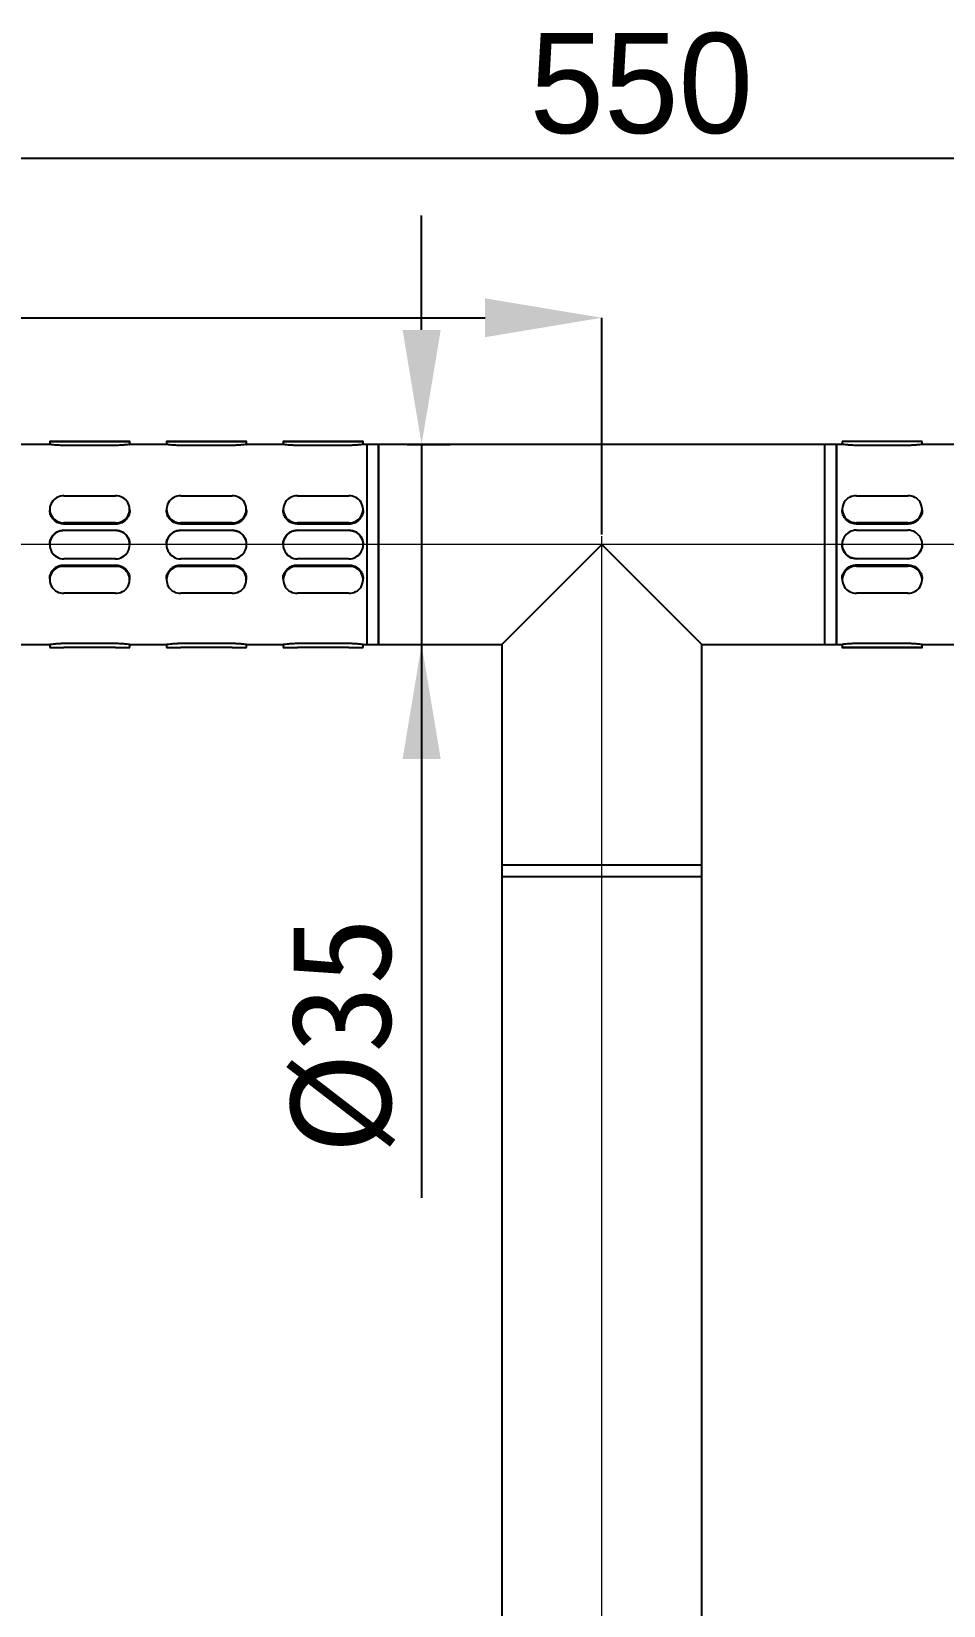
# Model space of a CAD drawing. Extents: x 72 to 1049, y 29 to 427.
# Drawn here: x 135.9 to 167.8, y 169.1 to 224.1 of the extents above; entities that cross this region are included whole.
import ezdxf

# ---------------------------------------------------------------- set-up
doc = ezdxf.new("R2010")
doc.units = 0
doc.header["$LTSCALE"] = 23.1
doc.header["$MEASUREMENT"] = 0
doc.linetypes.add('CENTERX2', pattern=[20.32, 12.7, -2.54, 2.54, -2.54])
doc.layers.get('0').update_dxf_attribs({"linetype": 'CONTINUOUS'})
doc.layers.get('Defpoints').update_dxf_attribs({"linetype": 'CONTINUOUS'})
doc.layers.add('10', color=7, linetype='CONTINUOUS')
doc.layers.add('中心线层', color=1, linetype='CENTERX2', lineweight=25)
doc.styles.add('SLDTEXTSTYLE0', font='')
doc.styles.get('SLDTEXTSTYLE0').set_extended_font_data('汉仪长仿宋体')
doc.dimstyles.new('SLDDIMSTYLE0', dxfattribs={"dimtxt": 3.5, "dimasz": 4.08, "dimexe": 0, "dimexo": 0.0625, "dimgap": 0.875, "dimtad": 2, "dimdec": 0, "dimlfac": 5, "dimrnd": 1e-09, "dimzin": 12, "dimdsep": 46, "dimtxsty": 'SLDTEXTSTYLE0', "dimsah": 1, "dimcen": 0.09, "dimadec": 0, "dimazin": 3, "dimtfac": 1, "dimtdec": 0, "dimtofl": 0, "dimtmove": 0, "dimatfit": 3, "dimfxl": 0, "dimfrac": 2, "dimtolj": 1, "dimtzin": 12, "dimarcsym": 0})
doc.dimstyles.get("Standard").update_dxf_attribs({"dimtxt": 2.5, "dimasz": 0.18, "dimexe": 0.18, "dimexo": 0.0625, "dimgap": 0.09, "dimtad": 0, "dimtih": 1, "dimtoh": 1, "dimdec": 4, "dimzin": 0, "dimdsep": 46, "dimtxsty": 'Standard', "dimcen": 0.09, "dimadec": 0, "dimazin": 0, "dimtp": 0.001, "dimtm": 0.001, "dimtfac": 0.6, "dimtdec": 4, "dimtofl": 0, "dimtmove": 0, "dimatfit": 0, "dimfxl": 0, "dimtolj": 1, "dimtzin": 0, "dimarcsym": 0})

# ---------------------------------------------------------------- blocks, each defined once
blk = doc.blocks.new('*D23')
at = {"layer": '10', "color": 0, "lineweight": -2}
for p, q in [((104.483, 201.244), (104.483, 219.688)), ((108.563, 219.688), (210.803, 219.688)), ((214.883, 213.944), (214.883, 219.688))]:
    blk.add_line(p, q, dxfattribs=at)
at = {"layer": '10', "color": 0}
for points in [[(108.563, 220.368), (108.563, 219.008), (104.483, 219.688)], [(210.803, 219.008), (210.803, 220.368), (214.883, 219.688)]]:
    blk.add_solid(points, dxfattribs=at)
at = {"layer": 'Defpoints', "color": 0}
for p in [(214.883, 219.688), (214.883, 213.882), (104.483, 201.182)]:
    blk.add_point(p, dxfattribs=at)
at = {"layer": '10', "color": 0, "insert": (157.265, 224.063), "char_height": 3.5, "attachment_point": 2, "style": 'SLDTEXTSTYLE0'}
blk.add_mtext('\\A1;550', dxfattribs=at)
blk = doc.blocks.new('*D24')
at = {"layer": '10', "color": 0, "lineweight": -2}
for p, q in [((109.421, 206.182), (90.542, 206.182)), ((90.542, 202.102), (90.542, 70.262)), ((148.121, 66.182), (90.542, 66.182))]:
    blk.add_line(p, q, dxfattribs=at)
at = {"layer": '10', "color": 0}
for points in [[(91.222, 202.102), (89.862, 202.102), (90.542, 206.182)], [(89.862, 70.262), (91.222, 70.262), (90.542, 66.182)]]:
    blk.add_solid(points, dxfattribs=at)
at = {"layer": 'Defpoints', "color": 0}
for p in [(109.483, 206.182), (90.542, 66.182), (148.183, 66.182)]:
    blk.add_point(p, dxfattribs=at)
at = {"layer": '10', "color": 0, "insert": (86.167, 139.813), "char_height": 3.5, "attachment_point": 2, "rotation": 90, "style": 'SLDTEXTSTYLE0'}
blk.add_mtext('\\A1;700', dxfattribs=at)
blk = doc.blocks.new('*D25')
at = {"layer": '10', "color": 0, "lineweight": -2}
for p, q in [((104.483, 201.244), (104.483, 214.107)), ((108.563, 214.107), (151.803, 214.107)), ((155.883, 206.53), (155.883, 214.107))]:
    blk.add_line(p, q, dxfattribs=at)
at = {"layer": '10', "color": 0}
for points in [[(108.563, 214.787), (108.563, 213.427), (104.483, 214.107)], [(151.803, 213.427), (151.803, 214.787), (155.883, 214.107)]]:
    blk.add_solid(points, dxfattribs=at)
at = {"layer": 'Defpoints', "color": 0}
for p in [(155.883, 214.107), (155.883, 206.468), (104.483, 201.182)]:
    blk.add_point(p, dxfattribs=at)
at = {"layer": '10', "color": 0, "insert": (130.528, 218.482), "char_height": 3.5, "attachment_point": 2, "style": 'SLDTEXTSTYLE0'}
blk.add_mtext('\\A1;257', dxfattribs=at)
blk = doc.blocks.new('*D29')
at = {"color": 0, "lineweight": -2}
for p, q in [((149.585, 213.682), (149.585, 217.682)), ((149.083, 209.682), (150.585, 209.682)), ((149.585, 209.682), (149.585, 183.349)), ((149.083, 202.682), (150.585, 202.682))]:
    blk.add_line(p, q, dxfattribs=at)
at = {"color": 0}
for points in [[(148.919, 213.682), (150.252, 213.682), (149.585, 209.682)], [(150.252, 198.682), (148.919, 198.682), (149.585, 202.682)]]:
    blk.add_solid(points, dxfattribs=at)
at = {"layer": 'Defpoints', "color": 0}
for p in [(148.083, 209.682), (148.083, 202.682), (149.585, 202.682)]:
    blk.add_point(p, dxfattribs=at)
at = {"color": 0, "insert": (146.835, 189.015), "char_height": 3.5, "attachment_point": 5, "rotation": 90}
blk.add_mtext('\\A1;%%c35', dxfattribs=at)

msp = doc.modelspace()

# ---------------------------------------------------------------- linework, layer by layer
at = {"color": 7, "linetype": 'Continuous', "lineweight": 25}
for p, q in [((136.58922, 209.68186), (135.2967, 209.68186)), ((136.58306, 209.78186), (136.58306, 209.68097)), ((137.08306, 209.78211), (138.88306, 209.78211)), ((138.88306, 209.7816), (137.08306, 209.7816)), ((138.88306, 209.64571), (137.08306, 209.64571)), ((140.66922, 209.68186), (139.3767, 209.68186)), ((139.38306, 209.68097), (139.38306, 209.78186)), ((140.66306, 209.78186), (140.66306, 209.68097)), ((141.16306, 209.78211), (142.96306, 209.78211)), ((142.96306, 209.7816), (141.16306, 209.7816)), ((142.96306, 209.64571), (141.16306, 209.64571)), ((144.74922, 209.68186), (143.4567, 209.68186)), ((143.46306, 209.68097), (143.46306, 209.78186)), ((144.74306, 209.78186), (144.74306, 209.68097)), ((145.24306, 209.78211), (147.04306, 209.78211)), ((147.04306, 209.7816), (145.24306, 209.7816)), ((147.04306, 209.64571), (145.24306, 209.64571)), ((147.68306, 209.68186), (147.5367, 209.68186)), ((147.54306, 209.68097), (147.54306, 209.78186)), ((148.08306, 209.68186), (147.68306, 209.68186)), ((147.68306, 202.68186), (147.68306, 209.68186)), ((163.68306, 209.68186), (148.08306, 209.68186)), ((148.08306, 209.68186), (148.08306, 202.68186)), ((148.08306, 206.18186), (148.08306, 209.68186)), ((164.08306, 209.68186), (163.68306, 209.68186)), ((163.68306, 202.68186), (163.68306, 209.68186)), ((163.68306, 206.18186), (163.68306, 209.68186)), ((164.28936, 209.68186), (164.08306, 209.68186)), ((164.08306, 209.68186), (164.08306, 202.68186)), ((164.08306, 202.68186), (164.08306, 209.68186)), ((164.28306, 209.78186), (164.28306, 209.68097)), ((166.58306, 209.78197), (164.78306, 209.78197)), ((166.58306, 209.64607), (164.78306, 209.64607)), ((168.36936, 209.68186), (167.07685, 209.68186)), ((167.08306, 209.68097), (167.08306, 209.78186)), ((137.08306, 207.88135), (138.88306, 207.88135)), ((141.16306, 207.88135), (142.96306, 207.88135)), ((145.24306, 207.88135), (147.04306, 207.88135)), ((164.78306, 207.8837), (166.58306, 207.8837)), ((136.58306, 207.41142), (136.58306, 207.37696)), ((138.88306, 206.94148), (137.08306, 206.94148)), ((138.88306, 206.89507), (137.08306, 206.89507)), ((139.38306, 207.37696), (139.38306, 207.41142)), ((140.66306, 207.41142), (140.66306, 207.37696)), ((142.96306, 206.94148), (141.16306, 206.94148)), ((142.96306, 206.89507), (141.16306, 206.89507)), ((143.46306, 207.37696), (143.46306, 207.41142)), ((144.74306, 207.41142), (144.74306, 207.37696)), ((147.04306, 206.94148), (145.24306, 206.94148)), ((147.04306, 206.89507), (145.24306, 206.89507)), ((147.54306, 207.37696), (147.54306, 207.41142)), ((164.28306, 207.4139), (164.28306, 207.37937)), ((166.58306, 206.94409), (164.78306, 206.94409)), ((166.58306, 206.89758), (164.78306, 206.89758)), ((167.08306, 207.37937), (167.08306, 207.4139)), ((137.08306, 206.6801), (138.88306, 206.6801)), ((137.08306, 206.68004), (138.88306, 206.68004)), ((141.16306, 206.6801), (142.96306, 206.6801)), ((141.16306, 206.68004), (142.96306, 206.68004)), ((145.24306, 206.6801), (147.04306, 206.6801)), ((145.24306, 206.68004), (147.04306, 206.68004)), ((164.78306, 206.68267), (166.58306, 206.68267)), ((136.58306, 206.18009), (136.58306, 206.18004)), ((139.38306, 206.18004), (139.38306, 206.18009)), ((140.66306, 206.18009), (140.66306, 206.18004)), ((143.46306, 206.18004), (143.46306, 206.18009)), ((144.74306, 206.18009), (144.74306, 206.18004)), ((147.54306, 206.18004), (147.54306, 206.18009)), ((148.08306, 202.68186), (148.08306, 206.18186)), ((152.38306, 202.68186), (155.88306, 206.18186)), ((155.88306, 206.18186), (159.38306, 202.68186)), ((163.68306, 202.68186), (163.68306, 206.18186)), ((164.28306, 206.18267), (164.28306, 206.18265)), ((167.08306, 206.18265), (167.08306, 206.18267)), ((138.88306, 205.68004), (137.08306, 205.68004)), ((137.08306, 205.46518), (138.88306, 205.46518)), ((137.08306, 205.41863), (138.88306, 205.41863)), ((142.96306, 205.68004), (141.16306, 205.68004)), ((141.16306, 205.46518), (142.96306, 205.46518)), ((141.16306, 205.41863), (142.96306, 205.41863)), ((147.04306, 205.68004), (145.24306, 205.68004)), ((145.24306, 205.46518), (147.04306, 205.46518)), ((145.24306, 205.41863), (147.04306, 205.41863)), ((166.58306, 205.68267), (164.78306, 205.68267)), ((166.58306, 205.68264), (164.78306, 205.68264)), ((164.78306, 205.46769), (166.58306, 205.46769)), ((164.78306, 205.42124), (166.58306, 205.42124)), ((136.58306, 204.98342), (136.58306, 204.94887)), ((139.38306, 204.94887), (139.38306, 204.98342)), ((140.66306, 204.98342), (140.66306, 204.94887)), ((143.46306, 204.94887), (143.46306, 204.98342)), ((144.74306, 204.98342), (144.74306, 204.94887)), ((147.54306, 204.94887), (147.54306, 204.98342)), ((164.28306, 204.98583), (164.28306, 204.95135)), ((167.08306, 204.95135), (167.08306, 204.98583)), ((138.88306, 204.47911), (137.08306, 204.47911)), ((142.96306, 204.47911), (141.16306, 204.47911)), ((147.04306, 204.47911), (145.24306, 204.47911)), ((166.58306, 204.48147), (164.78306, 204.48147)), ((135.2969, 202.68186), (136.58942, 202.68186)), ((136.58306, 202.68274), (136.58306, 202.58186)), ((138.88306, 202.7175), (137.08306, 202.7175)), ((138.88306, 202.5816), (137.08306, 202.5816)), ((139.3769, 202.68186), (140.66942, 202.68186)), ((139.38306, 202.58186), (139.38306, 202.68274)), ((140.66306, 202.68274), (140.66306, 202.58186)), ((142.96306, 202.7175), (141.16306, 202.7175)), ((142.96306, 202.5816), (141.16306, 202.5816)), ((143.4569, 202.68186), (144.74942, 202.68186)), ((143.46306, 202.58186), (143.46306, 202.68274)), ((144.74306, 202.68274), (144.74306, 202.58186)), ((147.04306, 202.7175), (145.24306, 202.7175)), ((147.04306, 202.5816), (145.24306, 202.5816)), ((147.5369, 202.68186), (147.68306, 202.68186)), ((147.54306, 202.58186), (147.54306, 202.68274)), ((147.68306, 202.68186), (148.08306, 202.68186)), ((148.08306, 202.68186), (152.38306, 202.68186)), ((152.38306, 202.68186), (152.38306, 194.98186)), ((159.38306, 194.98186), (159.38306, 202.68186)), ((159.38306, 202.68186), (163.68306, 202.68186)), ((163.68306, 202.68186), (164.08306, 202.68186)), ((164.08306, 202.68186), (164.28927, 202.68186)), ((164.28306, 202.68274), (164.28306, 202.58186)), ((166.58306, 202.71787), (164.78306, 202.71787)), ((166.58306, 202.58197), (164.78306, 202.58197)), ((164.78306, 202.58174), (166.58306, 202.58174)), ((167.07676, 202.68186), (168.36927, 202.68186)), ((167.08306, 202.58186), (167.08306, 202.68274)), ((152.38306, 194.98186), (152.38306, 194.58186)), ((152.38306, 194.98186), (159.38306, 194.98186)), ((159.38306, 194.58186), (159.38306, 194.98186)), ((152.38306, 194.58186), (152.38306, 68.78186)), ((152.38306, 194.58186), (159.38306, 194.58186)), ((159.38306, 68.78186), (159.38306, 194.58186))]:
    msp.add_line(p, q, dxfattribs=at)
at = {"color": 7, "linetype": 'Continuous', "lineweight": 25, "flags": 128}
for points in [[(137.08306, 209.7816), (136.89172, 209.78162), (136.72951, 209.78168), (136.62112, 209.78176), (136.58306, 209.78186), (136.62112, 209.78195), (136.72951, 209.78204), (136.89172, 209.78209), (137.08306, 209.78211)], [(138.88306, 209.78211), (139.0744, 209.78209), (139.23661, 209.78204), (139.345, 209.78195), (139.38306, 209.78186), (139.345, 209.78176), (139.23661, 209.78168), (139.0744, 209.78162), (138.88306, 209.7816)], [(141.16306, 209.7816), (140.97172, 209.78162), (140.80951, 209.78168), (140.70112, 209.78176), (140.66306, 209.78186), (140.70112, 209.78195), (140.80951, 209.78204), (140.97172, 209.78209), (141.16306, 209.78211)], [(142.96306, 209.78211), (143.1544, 209.78209), (143.31661, 209.78204), (143.425, 209.78195), (143.46306, 209.78186), (143.425, 209.78176), (143.31661, 209.78168), (143.1544, 209.78162), (142.96306, 209.7816)], [(145.24306, 209.7816), (145.05172, 209.78162), (144.88951, 209.78168), (144.78112, 209.78176), (144.74306, 209.78186), (144.78112, 209.78195), (144.88951, 209.78204), (145.05172, 209.78209), (145.24306, 209.78211)], [(147.04306, 209.78211), (147.2344, 209.78209), (147.39661, 209.78204), (147.505, 209.78195), (147.54306, 209.78186), (147.505, 209.78176), (147.39661, 209.78168), (147.2344, 209.78162), (147.04306, 209.7816)], [(164.78306, 209.78197), (164.59172, 209.78196), (164.42951, 209.78194), (164.32112, 209.7819), (164.28306, 209.78186)], [(167.08306, 209.78186), (167.045, 209.7819), (166.93661, 209.78194), (166.7744, 209.78196), (166.58306, 209.78197)], [(164.78306, 202.58197), (164.59172, 202.58196), (164.42951, 202.58194), (164.32112, 202.5819), (164.28306, 202.58186), (164.32112, 202.58181), (164.42951, 202.58178), (164.59172, 202.58175), (164.78306, 202.58174)], [(166.58306, 202.58174), (166.7744, 202.58175), (166.93661, 202.58178), (167.045, 202.58181), (167.08306, 202.58186), (167.045, 202.5819), (166.93661, 202.58194), (166.7744, 202.58196), (166.58306, 202.58197)]]:
    msp.add_lwpolyline(points, dxfattribs=at)
at = {"color": 7, "linetype": 'Continuous', "lineweight": 25}
for centre, radius, start, end in [((137.05959, 207.41142), 0.47052, 87.140993, 272.859007), ((138.90653, 207.41142), 0.47052, 267.140993, 92.859007), ((141.13959, 207.41142), 0.47052, 87.140993, 272.859007), ((142.98653, 207.41142), 0.47052, 267.140993, 92.859007), ((145.21959, 207.41142), 0.47052, 87.140993, 272.859007), ((147.06653, 207.41142), 0.47052, 267.140993, 92.859007), ((164.7595, 207.4139), 0.4704, 87.128712, 272.871288), ((166.60662, 207.4139), 0.4704, 267.128712, 92.871288), ((137.08306, 206.18004), 0.5, 89.999994, 270.000006), ((138.88306, 206.18004), 0.5, 269.999994, 90.000006), ((141.16306, 206.18004), 0.5, 89.999994, 270.000006), ((142.96306, 206.18004), 0.5, 269.999994, 90.000006), ((145.24306, 206.18004), 0.5, 89.999994, 270.000006), ((147.04306, 206.18004), 0.5, 269.999994, 90.000006), ((164.78306, 206.18267), 0.5, 89.999999, 270.000001), ((166.58306, 206.18267), 0.5, 269.999999, 90.000001), ((137.05946, 204.94887), 0.47035, 87.124015, 272.875985), ((138.90666, 204.94887), 0.47035, 267.124015, 92.875985), ((141.13946, 204.94887), 0.47035, 87.124015, 272.875985), ((142.98666, 204.94887), 0.47035, 267.124015, 92.875985), ((145.21946, 204.94887), 0.47035, 87.124015, 272.875985), ((147.06666, 204.94887), 0.47035, 267.124015, 92.875985), ((164.75955, 204.95135), 0.47047, 87.136306, 272.863694), ((166.60656, 204.95135), 0.47047, 267.136306, 92.863694), ((136.95806, 449.54646), 246.96488, 269.9130001, 270.029), ((139.00806, 449.54646), 246.96488, 269.971, 270.0869999), ((141.03806, 449.54646), 246.96488, 269.9130001, 270.029), ((143.08806, 449.54646), 246.96488, 269.971, 270.0869999), ((145.11806, 449.54646), 246.96488, 269.9130001, 270.029), ((147.16806, 449.54646), 246.96488, 269.971, 270.0869999)]:
    msp.add_arc(centre, radius, start, end, dxfattribs=at)
for points, knots in [([(137.08306, 209.64571), (137.02719, 209.64652), (136.91545, 209.64814), (136.766, 209.65951), (136.65365, 209.6719), (136.58913, 209.68091), (136.58919, 209.68097), (136.58922, 209.68099)], [0, 0, 0, 0, 0.21286125, 0.42566962, 0.63984786, 0.85493985, 1, 1, 1, 1]), ([(139.3767, 209.68096), (139.37851, 209.6812), (139.38559, 209.68217), (139.34033, 209.67565), (139.24565, 209.66404), (139.10625, 209.6518), (138.9776, 209.64619), (138.90225, 209.6458), (138.88306, 209.64571)], [0, 0, 0, 0, 0.07301254, 0.28489077, 0.49751808, 0.71203637, 0.92667494, 1, 1, 1, 1]), ([(141.16306, 209.64571), (141.10719, 209.64652), (140.99545, 209.64814), (140.846, 209.65951), (140.73365, 209.6719), (140.66913, 209.68091), (140.66919, 209.68097), (140.66922, 209.68099)], [0, 0, 0, 0, 0.21286125, 0.42566962, 0.63984786, 0.85493985, 1, 1, 1, 1]), ([(143.4567, 209.68096), (143.45851, 209.6812), (143.46559, 209.68217), (143.42033, 209.67565), (143.32565, 209.66404), (143.18625, 209.6518), (143.0576, 209.64619), (142.98225, 209.6458), (142.96306, 209.64571)], [0, 0, 0, 0, 0.07301254, 0.28489077, 0.49751808, 0.71203637, 0.92667494, 1, 1, 1, 1]), ([(145.24306, 209.64571), (145.18719, 209.64652), (145.07545, 209.64814), (144.926, 209.65951), (144.81365, 209.6719), (144.74913, 209.68091), (144.74919, 209.68097), (144.74922, 209.68099)], [0, 0, 0, 0, 0.21286125, 0.42566962, 0.63984786, 0.85493985, 1, 1, 1, 1]), ([(147.5367, 209.68096), (147.53851, 209.6812), (147.54559, 209.68217), (147.50033, 209.67565), (147.40565, 209.66404), (147.26625, 209.6518), (147.1376, 209.64619), (147.06225, 209.6458), (147.04306, 209.64571)], [0, 0, 0, 0, 0.07301254, 0.28489077, 0.49751808, 0.71203637, 0.92667494, 1, 1, 1, 1]), ([(164.78306, 209.64607), (164.72719, 209.64688), (164.61545, 209.64849), (164.46599, 209.65981), (164.35369, 209.6721), (164.28938, 209.68098), (164.28937, 209.68097), (164.28936, 209.68097)], [0, 0, 0, 0, 0.21356057, 0.42706808, 0.64194996, 0.85774859, 1, 1, 1, 1]), ([(167.07685, 209.68098), (167.07856, 209.68122), (167.08546, 209.68222), (167.04026, 209.6758), (166.94567, 209.66431), (166.80624, 209.65213), (166.6776, 209.64655), (166.60225, 209.64617), (166.58306, 209.64607)], [0, 0, 0, 0, 0.0699699, 0.28254358, 0.49586879, 0.71109119, 0.92643427, 1, 1, 1, 1]), ([(137.08306, 206.89507), (137.02719, 206.90049), (136.91545, 206.91132), (136.766, 206.99527), (136.65368, 207.11787), (136.58927, 207.25316), (136.58929, 207.34185), (136.5893, 207.3773)], [0, 0, 0, 0, 0.21324843, 0.42644388, 0.64101168, 0.85649491, 1, 1, 1, 1]), ([(139.37682, 207.37663), (139.37855, 207.35942), (139.38549, 207.29037), (139.34027, 207.16879), (139.24567, 207.03418), (139.10624, 206.93687), (138.9776, 206.89838), (138.90225, 206.89574), (138.88306, 206.89507)], [0, 0, 0, 0, 0.07049632, 0.28294968, 0.49615414, 0.71125472, 0.92647591, 1, 1, 1, 1]), ([(141.16306, 206.89507), (141.10719, 206.90049), (140.99545, 206.91132), (140.846, 206.99527), (140.73368, 207.11787), (140.66927, 207.25316), (140.66929, 207.34185), (140.6693, 207.3773)], [0, 0, 0, 0, 0.21324843, 0.42644388, 0.64101168, 0.85649491, 1, 1, 1, 1]), ([(143.45682, 207.37663), (143.45855, 207.35942), (143.46549, 207.29037), (143.42027, 207.16879), (143.32567, 207.03418), (143.18624, 206.93687), (143.0576, 206.89838), (142.98225, 206.89574), (142.96306, 206.89507)], [0, 0, 0, 0, 0.07049632, 0.28294968, 0.49615414, 0.71125472, 0.92647591, 1, 1, 1, 1]), ([(145.24306, 206.89507), (145.18719, 206.90049), (145.07545, 206.91132), (144.926, 206.99527), (144.81368, 207.11787), (144.74927, 207.25316), (144.74929, 207.34185), (144.7493, 207.3773)], [0, 0, 0, 0, 0.21324843, 0.42644388, 0.64101168, 0.85649491, 1, 1, 1, 1]), ([(147.53682, 207.37663), (147.53855, 207.35942), (147.54549, 207.29037), (147.50027, 207.16879), (147.40567, 207.03418), (147.26624, 206.93687), (147.1376, 206.89838), (147.06225, 206.89574), (147.04306, 206.89507)], [0, 0, 0, 0, 0.07049632, 0.28294968, 0.49615414, 0.71125472, 0.92647591, 1, 1, 1, 1]), ([(164.78306, 206.89758), (164.72719, 206.903), (164.61545, 206.91383), (164.466, 206.99776), (164.35368, 207.12034), (164.28927, 207.25561), (164.28929, 207.34426), (164.2893, 207.37971)], [0, 0, 0, 0, 0.21324843, 0.42644388, 0.64101168, 0.85649491, 1, 1, 1, 1]), ([(167.07682, 207.37903), (167.07855, 207.36184), (167.08549, 207.2928), (167.04027, 207.17125), (166.94567, 207.03667), (166.80624, 206.93937), (166.6776, 206.90089), (166.60225, 206.89825), (166.58306, 206.89758)], [0, 0, 0, 0, 0.07049632, 0.28294968, 0.49615414, 0.71125472, 0.92647591, 1, 1, 1, 1]), ([(136.5893, 206.18044), (136.58757, 206.19884), (136.58063, 206.27266), (136.62584, 206.39968), (136.72045, 206.53872), (136.85988, 206.63784), (136.98852, 206.67675), (137.06387, 206.67942), (137.08306, 206.6801)], [0, 0, 0, 0, 0.07049632, 0.28294968, 0.49615414, 0.71125472, 0.92647591, 1, 1, 1, 1]), ([(138.88306, 206.6801), (138.93893, 206.67463), (139.05067, 206.66369), (139.20012, 206.57849), (139.31244, 206.45251), (139.37685, 206.3118), (139.37683, 206.21745), (139.37682, 206.17973)], [0, 0, 0, 0, 0.21324843, 0.42644388, 0.64101168, 0.85649491, 1, 1, 1, 1]), ([(140.6693, 206.18044), (140.66757, 206.19884), (140.66063, 206.27266), (140.70584, 206.39968), (140.80045, 206.53872), (140.93988, 206.63784), (141.06852, 206.67675), (141.14387, 206.67942), (141.16306, 206.6801)], [0, 0, 0, 0, 0.07049632, 0.28294968, 0.49615414, 0.71125472, 0.92647591, 1, 1, 1, 1]), ([(142.96306, 206.6801), (143.01893, 206.67463), (143.13067, 206.66369), (143.28012, 206.57849), (143.39244, 206.45251), (143.45685, 206.3118), (143.45683, 206.21745), (143.45682, 206.17973)], [0, 0, 0, 0, 0.21324843, 0.42644388, 0.64101168, 0.85649491, 1, 1, 1, 1]), ([(144.7493, 206.18044), (144.74757, 206.19884), (144.74063, 206.27266), (144.78584, 206.39968), (144.88045, 206.53872), (145.01988, 206.63784), (145.14852, 206.67675), (145.22387, 206.67942), (145.24306, 206.6801)], [0, 0, 0, 0, 0.07049632, 0.28294968, 0.49615414, 0.71125472, 0.92647591, 1, 1, 1, 1]), ([(147.04306, 206.6801), (147.09893, 206.67463), (147.21067, 206.66369), (147.36012, 206.57849), (147.47244, 206.45251), (147.53685, 206.3118), (147.53683, 206.21745), (147.53682, 206.17973)], [0, 0, 0, 0, 0.21324843, 0.42644388, 0.64101168, 0.85649491, 1, 1, 1, 1]), ([(164.78306, 205.68264), (164.72719, 205.68811), (164.61545, 205.69905), (164.466, 205.78425), (164.35368, 205.91023), (164.28927, 206.05094), (164.28929, 206.14529), (164.2893, 206.18301)], [0, 0, 0, 0, 0.21324843, 0.42644388, 0.64101168, 0.85649491, 1, 1, 1, 1]), ([(167.07682, 206.18229), (167.07855, 206.1639), (167.08549, 206.09008), (167.04027, 205.96306), (166.94567, 205.82402), (166.80624, 205.72491), (166.6776, 205.68599), (166.60225, 205.68332), (166.58306, 205.68264)], [0, 0, 0, 0, 0.07049632, 0.28294968, 0.49615414, 0.71125472, 0.92647591, 1, 1, 1, 1]), ([(136.5893, 204.98376), (136.58757, 205.00096), (136.58063, 205.06998), (136.62584, 205.19152), (136.72045, 205.3261), (136.85988, 205.42339), (136.98852, 205.46186), (137.06387, 205.46451), (137.08306, 205.46518)], [0, 0, 0, 0, 0.07049632, 0.28294968, 0.49615414, 0.71125472, 0.92647591, 1, 1, 1, 1]), ([(138.88306, 205.46518), (138.93893, 205.45976), (139.05067, 205.44893), (139.20012, 205.365), (139.31244, 205.24243), (139.37685, 205.10718), (139.37683, 205.01853), (139.37682, 204.98309)], [0, 0, 0, 0, 0.21324843, 0.42644388, 0.64101168, 0.85649491, 1, 1, 1, 1]), ([(140.6693, 204.98376), (140.66757, 205.00096), (140.66063, 205.06998), (140.70584, 205.19152), (140.80045, 205.3261), (140.93988, 205.42339), (141.06852, 205.46186), (141.14387, 205.46451), (141.16306, 205.46518)], [0, 0, 0, 0, 0.07049632, 0.28294968, 0.49615414, 0.71125472, 0.92647591, 1, 1, 1, 1]), ([(142.96306, 205.46518), (143.01893, 205.45976), (143.13067, 205.44893), (143.28012, 205.365), (143.39244, 205.24243), (143.45685, 205.10718), (143.45683, 205.01853), (143.45682, 204.98309)], [0, 0, 0, 0, 0.21324843, 0.42644388, 0.64101168, 0.85649491, 1, 1, 1, 1]), ([(144.7493, 204.98376), (144.74757, 205.00096), (144.74063, 205.06998), (144.78584, 205.19152), (144.88045, 205.3261), (145.01988, 205.42339), (145.14852, 205.46186), (145.22387, 205.46451), (145.24306, 205.46518)], [0, 0, 0, 0, 0.07049632, 0.28294968, 0.49615414, 0.71125472, 0.92647591, 1, 1, 1, 1]), ([(147.04306, 205.46518), (147.09893, 205.45976), (147.21067, 205.44893), (147.36012, 205.365), (147.47244, 205.24243), (147.53685, 205.10718), (147.53683, 205.01853), (147.53682, 204.98309)], [0, 0, 0, 0, 0.21324843, 0.42644388, 0.64101168, 0.85649491, 1, 1, 1, 1]), ([(164.2893, 204.98617), (164.28757, 205.00337), (164.28063, 205.07241), (164.32584, 205.19398), (164.42045, 205.32858), (164.55988, 205.42589), (164.68852, 205.46437), (164.76387, 205.46701), (164.78306, 205.46769)], [0, 0, 0, 0, 0.07049632, 0.28294968, 0.49615414, 0.71125472, 0.92647591, 1, 1, 1, 1]), ([(166.58306, 205.46769), (166.63893, 205.46227), (166.75067, 205.45144), (166.90012, 205.3675), (167.01244, 205.2449), (167.07685, 205.10962), (167.07683, 205.02094), (167.07682, 204.9855)], [0, 0, 0, 0, 0.21324843, 0.42644388, 0.64101168, 0.85649491, 1, 1, 1, 1]), ([(137.08306, 202.7175), (137.02719, 202.7167), (136.91545, 202.71509), (136.76599, 202.7038), (136.65371, 202.69154), (136.58947, 202.68272), (136.58943, 202.68275), (136.58942, 202.68276)], [0, 0, 0, 0, 0.21382886, 0.4276046, 0.64275643, 0.85882617, 1, 1, 1, 1]), ([(139.3769, 202.68273), (139.37857, 202.68248), (139.38541, 202.68148), (139.34024, 202.68786), (139.24568, 202.6993), (139.10624, 202.71145), (138.9776, 202.71702), (138.90225, 202.71741), (138.88306, 202.7175)], [0, 0, 0, 0, 0.0688026, 0.28164308, 0.49523605, 0.71072857, 0.92634193, 1, 1, 1, 1]), ([(141.16306, 202.7175), (141.10719, 202.7167), (140.99545, 202.71509), (140.84599, 202.7038), (140.73371, 202.69154), (140.66947, 202.68272), (140.66943, 202.68275), (140.66942, 202.68276)], [0, 0, 0, 0, 0.21382886, 0.4276046, 0.64275643, 0.85882617, 1, 1, 1, 1]), ([(143.4569, 202.68273), (143.45857, 202.68248), (143.46541, 202.68148), (143.42024, 202.68786), (143.32568, 202.6993), (143.18624, 202.71145), (143.0576, 202.71702), (142.98225, 202.71741), (142.96306, 202.7175)], [0, 0, 0, 0, 0.0688026, 0.28164308, 0.49523605, 0.71072857, 0.92634193, 1, 1, 1, 1]), ([(145.24306, 202.7175), (145.18719, 202.7167), (145.07545, 202.71509), (144.92599, 202.7038), (144.81371, 202.69154), (144.74947, 202.68272), (144.74943, 202.68275), (144.74942, 202.68276)], [0, 0, 0, 0, 0.21382886, 0.4276046, 0.64275643, 0.85882617, 1, 1, 1, 1]), ([(147.5369, 202.68273), (147.53857, 202.68248), (147.54541, 202.68148), (147.50024, 202.68786), (147.40568, 202.6993), (147.26624, 202.71145), (147.1376, 202.71702), (147.06225, 202.71741), (147.04306, 202.7175)], [0, 0, 0, 0, 0.0688026, 0.28164308, 0.49523605, 0.71072857, 0.92634193, 1, 1, 1, 1]), ([(164.78306, 202.71787), (164.72719, 202.71706), (164.61545, 202.71544), (164.466, 202.70409), (164.35367, 202.69174), (164.28922, 202.68278), (164.28926, 202.68275), (164.28927, 202.68274)], [0, 0, 0, 0, 0.21312779, 0.42620263, 0.64064905, 0.85601037, 1, 1, 1, 1]), ([(167.07676, 202.68275), (167.07853, 202.6825), (167.08554, 202.68153), (167.0403, 202.68801), (166.94566, 202.69957), (166.80624, 202.71179), (166.6776, 202.71739), (166.60225, 202.71777), (166.58306, 202.71787)], [0, 0, 0, 0, 0.07185287, 0.28399616, 0.49688947, 0.71167612, 0.92658321, 1, 1, 1, 1])]:
    msp.add_open_spline(points, degree=3, knots=knots, dxfattribs=at)
at = {"layer": '中心线层', "linetype": 'CENTERX2', "lineweight": 18}
for p, q in [((155.88306, 63.95647), (155.88306, 206.46772)), ((217.6219, 206.18186), (109.48306, 206.18186))]:
    msp.add_line(p, q, dxfattribs=at)

# ---------------------------------------------------------------- dimensions: what is measured, and where the dimension line sits
dim = msp.add_linear_dim(base=(149.58535, 202.68186), p1=(148.08306, 209.68186), p2=(148.08306, 202.68186), angle=90, text='%%c35', dimstyle='Standard', override={"dimtxt": 3.5, "dimasz": 4, "dimexe": 1, "dimexo": 1, "dimgap": 1, "dimtad": 1, "dimtih": 0, "dimtoh": 0, "dimlfac": 1, "dimcen": 3.78, "dimtp": 0, "dimtm": 0, "dimtfac": 1, "dimatfit": 3})
dim.commit()
dim.dimension.update_dxf_attribs({"geometry": '*D29', "text_midpoint": (146.83535, 189.01519)})
at = {"layer": '10'}
dim = msp.add_linear_dim(base=(214.88306, 219.68757), p1=(104.48306, 201.18186), p2=(214.88306, 213.88186), text='550', dimstyle='SLDDIMSTYLE0', dxfattribs=at)
dim.commit()
dim.dimension.update_dxf_attribs({"geometry": '*D23', "text_midpoint": (157.26548, 219.68757), "dimtype": 160})
dim = msp.add_linear_dim(base=(155.88306, 214.10654), p1=(104.48306, 201.18186), p2=(155.88306, 206.46772), dimstyle='SLDDIMSTYLE0', dxfattribs=at)
dim.commit()
dim.dimension.update_dxf_attribs({"geometry": '*D25', "text_midpoint": (130.52804, 214.10654), "dimtype": 160})
dim = msp.add_linear_dim(base=(90.54242, 66.18186), p1=(109.48306, 206.18186), p2=(148.18306, 66.18186), angle=90, dimstyle='SLDDIMSTYLE0', dxfattribs=at)
dim.commit()
dim.dimension.update_dxf_attribs({"geometry": '*D24', "text_midpoint": (90.54242, 139.81254), "dimtype": 160})

doc.saveas('drawing.dxf')
